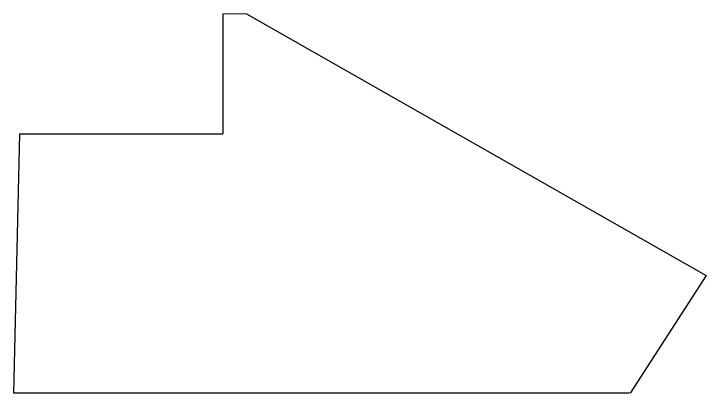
# Model space of a CAD drawing. Header units: inches. Extents: x 4069 to 291496, y -47643 to 12535.
# Drawn here: x 120345.3 to 120757.6, y -22503.5 to -22277.8 of the extents above; entities that cross this region are included whole.
import ezdxf

# ---------------------------------------------------------------- set-up
doc = ezdxf.new("R2010")
doc.units = ezdxf.units.IN
doc.header["$LTSCALE"] = 5
doc.header["$MEASUREMENT"] = 0
doc.layers.add('A-WALL', color=7, linetype='Continuous', lineweight=9)

msp = doc.modelspace()

# ---------------------------------------------------------------- linework, layer by layer
at = {"layer": 'A-WALL', "lineweight": 30}
for p, q in [((120469.79373, -22277.84928), (120469.79373, -22349.23267)), ((120483.79373, -22277.84928), (120757.6064, -22433.50889)), ((120345.25107, -22503.515), (120348.90746, -22349.23267)), ((120348.90746, -22349.23267), (120469.79373, -22349.23267)), ((120757.6064, -22433.50889), (120712.36978, -22503.515)), ((120712.04669, -22503.515), (120345.25107, -22503.515))]:
    msp.add_line(p, q, dxfattribs=at)
at = {"layer": 'A-WALL', "ltscale": 5}
msp.add_line((120469.79373, -22277.84928), (120483.79373, -22277.84928), dxfattribs=at)

doc.saveas('drawing.dxf')
